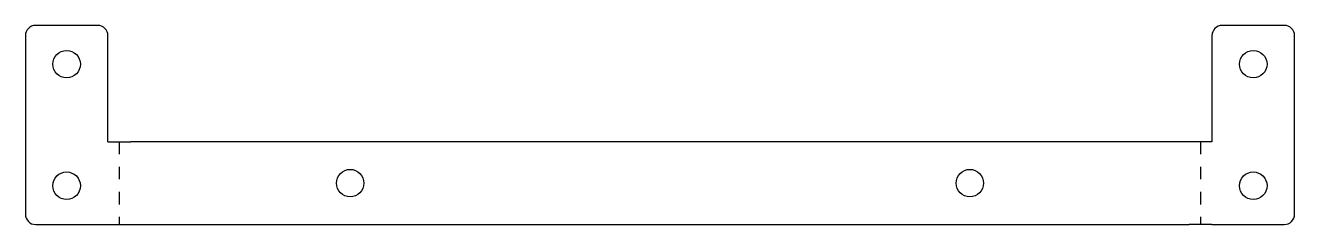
# Model space of a CAD drawing. Header units: inches. Extents: x 4.2 to 16.5, y 7 to 8.9.
import ezdxf

# ---------------------------------------------------------------- set-up
doc = ezdxf.new("R2010")
doc.units = ezdxf.units.IN
doc.header["$LTSCALE"] = 1.21
doc.header["$MEASUREMENT"] = 0
doc.linetypes.add('DASHED', pattern=[0.2, 0.1, -0.1])
doc.layers.get('0').update_dxf_attribs({"linetype": 'CONTINUOUS'})
doc.layers.add('02___PRT_ALL_AXES', color=7, linetype='CONTINUOUS')

msp = doc.modelspace()

# ---------------------------------------------------------------- linework, layer by layer
at = {"color": 7, "linetype": 'Continuous'}
for p, q in [((4.863, 8.9), (4.263, 8.9)), ((16.353, 8.9), (15.753, 8.9)), ((4.163, 8.8), (4.163, 7.075)), ((4.963, 7.775), (4.963, 8.8)), ((15.653, 8.8), (15.653, 7.775)), ((16.453, 7.075), (16.453, 8.8)), ((15.433, 7.775), (5.183, 7.775)), ((4.263, 6.975), (4.963, 6.975)), ((5.183, 6.975), (15.433, 6.975)), ((15.653, 6.975), (16.353, 6.975))]:
    msp.add_line(p, q, dxfattribs=at)
at = {"color": 7, "linetype": 'DASHED'}
for p, q in [((5.073, 7.775), (5.073, 6.975)), ((15.543, 7.775), (15.543, 6.975))]:
    msp.add_line(p, q, dxfattribs=at)
at = {"color": 7, "linetype": 'Continuous'}
for centre, start, end in [((4.263, 8.8), 90, 180), ((4.863, 8.8), 0, 90), ((15.753, 8.8), 90, 180), ((16.353, 8.8), 0, 90), ((4.263, 7.075), 180, 270), ((16.353, 7.075), 270, 360)]:
    msp.add_arc(centre, 0.1, start, end, dxfattribs=at)
at = {"layer": '02___PRT_ALL_AXES', "color": 7, "linetype": 'Continuous'}
for p, q in [((4.963, 7.775), (5.183, 7.775)), ((15.653, 7.775), (15.433, 7.775)), ((4.963, 6.975), (5.183, 6.975)), ((15.653, 6.975), (15.433, 6.975))]:
    msp.add_line(p, q, dxfattribs=at)
for centre in [(4.563, 8.525), (16.053, 8.525), (7.308, 7.375), (13.308, 7.375), (4.563, 7.35), (16.053, 7.35)]:
    msp.add_circle(centre, 0.133, dxfattribs=at)

doc.saveas('drawing.dxf')
